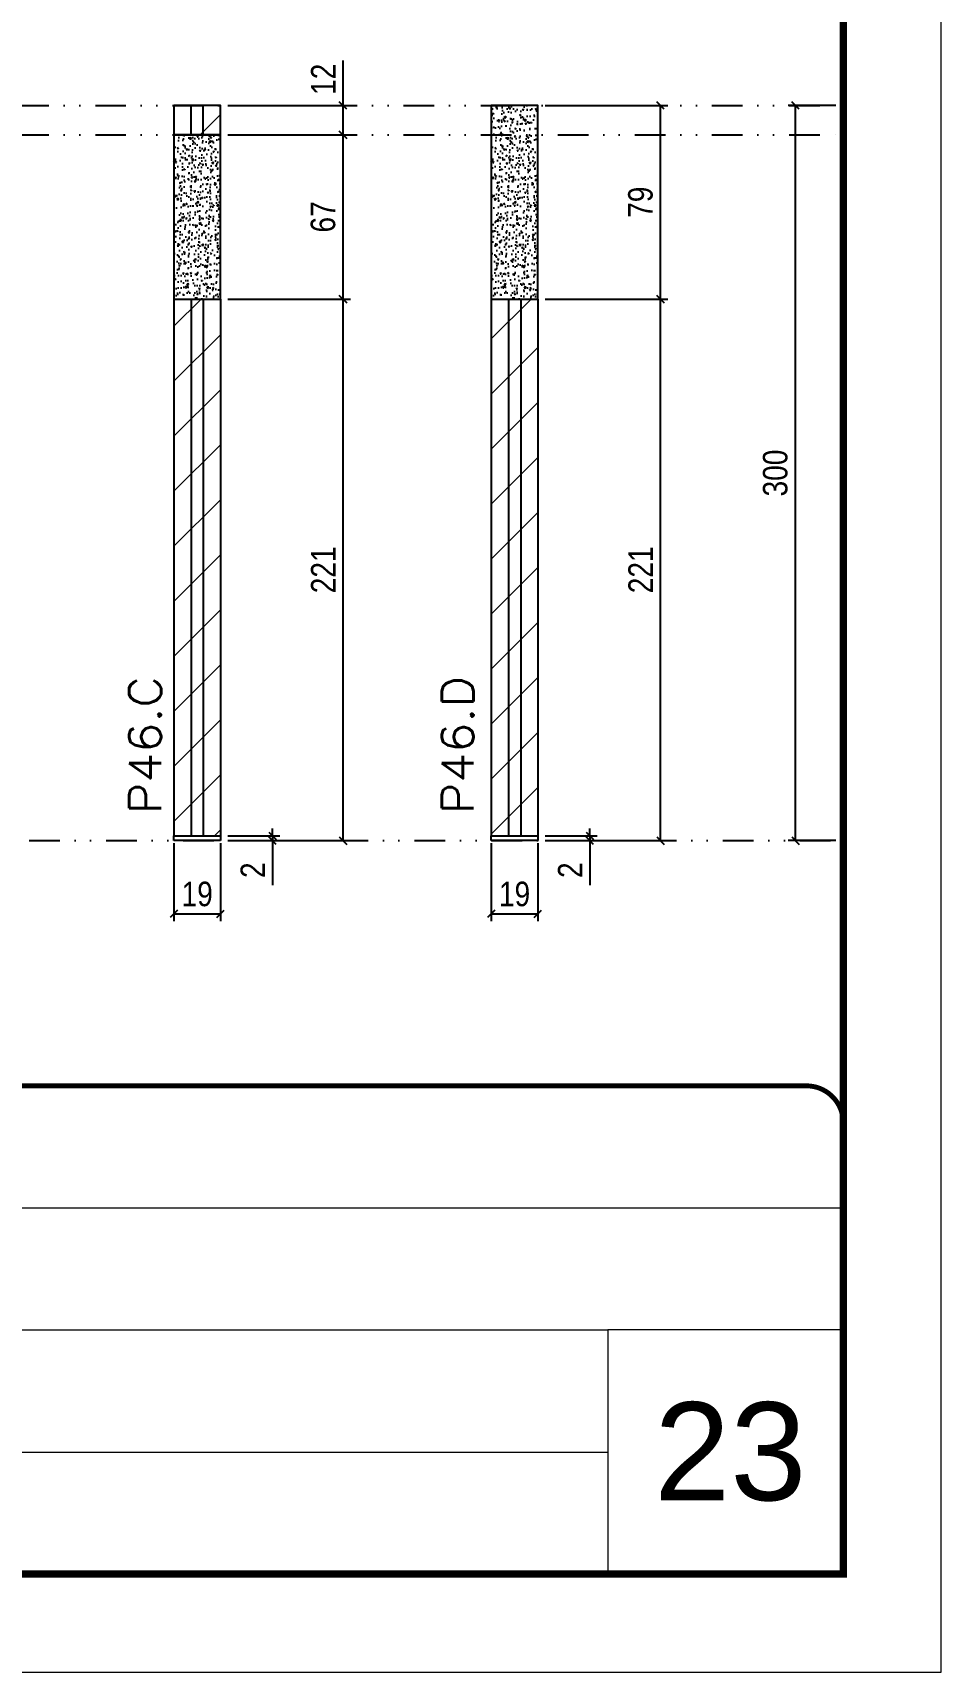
# Model space of a CAD drawing. Extents: x 14400 to 20667, y -21631 to 6985.
# Drawn here: x 18711 to 19082, y 192 to 861 of the extents above; entities that cross this region are included whole.
import ezdxf

# ---------------------------------------------------------------- set-up
doc = ezdxf.new("R2010")
doc.units = 0
for name, pattern in [('CONTINUO', [0]), ('DASHED', [0.75, 0.5, -0.25]), ('DIVIDE2', [0.625, 0.25, -0.125, 0, -0.125, 0, -0.125])]:
    doc.linetypes.add(name, pattern=pattern)
for name, color, linetype, lineweight in [('CARIMBO', 255, 'Continuous', 9), ('Folhas', 255, 'Continuous', 9), ('Hachura', 251, 'Continuous', 9), ('SARRAFO DE PRESSAO', 251, 'DASHED', 9), ('Texto Seção', 7, 'Continuous', 15)]:
    doc.layers.add(name, color=color, linetype=linetype, lineweight=lineweight)
for name, color, linetype in [('COTA', 241, 'Continuous'), ('Nível', 160, 'Continuous'), ('Painéis', 200, 'Continuous'), ('SARR_2.2x7', 40, 'Continuous')]:
    doc.layers.add(name, color=color, linetype=linetype)
doc.styles.add('ARIAL', font='arial.ttf')
doc.styles.add('COTA TECNICA', font='techl___.ttf', dxfattribs={"height": 10})
doc.styles.add('COTA TECNICA-50', font='techl___.ttf', dxfattribs={"height": 10})
doc.styles.add('REGUA-120', font='ROMANS.shx', dxfattribs={"height": 15})
doc.dimstyles.new('COTA PAINEL-50', dxfattribs={"dimtxt": 10, "dimasz": 3, "dimexe": 3, "dimexo": 3, "dimgap": 3, "dimtad": 1, "dimdec": 1, "dimzin": 12, "dimdsep": 46, "dimtxsty": 'COTA TECNICA-50', "dimblk1": 'OBLIQUE', "dimblk2": 'OBLIQUE', "dimsah": 1, "dimcen": 0.9, "dimclrd": 4, "dimclre": 4, "dimclrt": 240, "dimadec": 1, "dimazin": 3, "dimtfac": 1, "dimtdec": 1, "dimtmove": 0, "dimatfit": 3, "dimfxl": 1, "dimtolj": 1, "dimtzin": 12, "dimarcsym": 0})
doc.dimstyles.new('PAINEL', dxfattribs={"dimtxt": 10, "dimasz": 3, "dimexe": 3, "dimexo": 3, "dimgap": 3, "dimtad": 1, "dimdec": 1, "dimzin": 12, "dimdsep": 46, "dimtxsty": 'COTA TECNICA', "dimblk1": 'OBLIQUE', "dimblk2": 'OBLIQUE', "dimsah": 1, "dimcen": 0.9, "dimclrd": 4, "dimclre": 4, "dimclrt": 240, "dimadec": 1, "dimazin": 3, "dimtfac": 1, "dimtdec": 1, "dimtmove": 0, "dimatfit": 3, "dimfxl": 1, "dimtolj": 1, "dimtzin": 12, "dimarcsym": 0})

# ---------------------------------------------------------------- blocks, each defined once
blk = doc.blocks.new('9999999999')
at = {"color": 30, "linetype": 'CONTINUO'}
for p, q in [((98564.56, 34379.64), (99583.98, 34379.64)), ((98564.56, 34329.83), (99487.98, 34329.83)), ((99583.98, 34329.83), (99487.98, 34329.83)), ((99487.98, 34329.83), (99487.98, 34230.21)), ((98564.56, 34280.02), (99487.98, 34280.02))]:
    blk.add_line(p, q, dxfattribs=at)
at = {"color": 30, "linetype": 'CONTINUO', "const_width": 2}
blk.add_lwpolyline([(99583.98, 34230.21), (99583.98, 34414.45, 0.414214), (99568.98, 34429.45), (98228.98, 34429.45, 0.414214), (98213.98, 34414.45), (98213.98, 34245.21, 0.414214), (98228.98, 34230.21), (99583.98, 34230.21)], format="xyb", dxfattribs=at)
at = {"layer": 'Folhas'}
blk.add_lwpolyline([(98138.98, 34190.21), (99623.98, 34190.21), (99623.98, 35240.21), (98138.98, 35240.21)], close=True, dxfattribs=at)
at = {"layer": 'Folhas', "color": 30, "const_width": 3}
blk.add_lwpolyline([(98213.98, 34230.21), (99583.98, 34230.21), (99583.98, 35200.21), (98213.98, 35200.21)], close=True, dxfattribs=at)
blk = doc.blocks.new('_Oblique')
at = {"color": 0, "linetype": 'ByBlock', "lineweight": -2}
blk.add_line((-0.5, -0.5), (0.5, 0.5), dxfattribs=at)
blk = doc.blocks.new('*D997')
at = {"layer": 'COTA', "color": 4, "lineweight": -2, "transparency": 16777216}
for p, q in [((19038.97, 831.13), (19019.51, 831.13)), ((19022.51, 531.13), (19022.51, 831.13)), ((19038.97, 531.13), (19019.51, 531.13))]:
    blk.add_line(p, q, dxfattribs=at)
at = {"layer": 'Defpoints', "color": 0, "transparency": 16777216}
for p in [(19022.51, 831.13), (19041.97, 831.13), (19041.97, 531.13)]:
    blk.add_point(p, dxfattribs=at)
at = {"layer": 'COTA', "color": 4, "lineweight": -2, "transparency": 16777216, "xscale": 3, "yscale": 3, "zscale": 3}
for p, rotation in [((19022.51, 831.13), 90), ((19022.51, 531.13), 270)]:
    blk.add_blockref('_Oblique', p, dxfattribs=dict(at, rotation=rotation))
at = {"layer": 'COTA', "color": 240, "transparency": 16777216, "insert": (19014.29, 681.13), "char_height": 10, "attachment_point": 5, "rotation": 90, "style": 'COTA TECNICA'}
blk.add_mtext('\\A1;300', dxfattribs=at)
blk = doc.blocks.new('*D1277')
at = {"layer": 'COTA', "color": 4, "lineweight": -2, "transparency": 16777216}
for p, q in [((18768.89, 530.13), (18768.89, 498.24)), ((18787.89, 530.13), (18787.89, 498.24)), ((18768.89, 501.24), (18787.89, 501.24))]:
    blk.add_line(p, q, dxfattribs=at)
at = {"layer": 'Defpoints', "color": 0, "transparency": 16777216}
for p in [(18768.89, 533.13), (18787.89, 533.13), (18787.89, 501.24)]:
    blk.add_point(p, dxfattribs=at)
at = {"layer": 'COTA', "color": 4, "lineweight": -2, "transparency": 16777216, "xscale": 3, "yscale": 3, "zscale": 3, "rotation": 180}
blk.add_blockref('_Oblique', (18768.89, 501.24), dxfattribs=at)
at = {"layer": 'COTA', "color": 4, "lineweight": -2, "transparency": 16777216, "xscale": 3, "yscale": 3, "zscale": 3}
blk.add_blockref('_Oblique', (18787.89, 501.24), dxfattribs=at)
at = {"layer": 'COTA', "color": 240, "transparency": 16777216, "insert": (18778.39, 509.33), "char_height": 10, "attachment_point": 5, "style": 'COTA TECNICA'}
blk.add_mtext('\\A1;19', dxfattribs=at)
blk = doc.blocks.new('*D1278')
at = {"layer": 'COTA', "color": 4, "lineweight": -2, "transparency": 16777216}
for p, q in [((18809.08, 533.13), (18809.08, 536.13)), ((18790.89, 533.13), (18812.08, 533.13)), ((18790.89, 531.13), (18812.08, 531.13)), ((18809.08, 533.13), (18809.08, 531.13)), ((18809.08, 531.13), (18809.08, 513.02))]:
    blk.add_line(p, q, dxfattribs=at)
at = {"layer": 'Defpoints', "color": 0, "transparency": 16777216}
for p in [(18787.89, 533.13), (18787.89, 531.13), (18809.08, 533.13)]:
    blk.add_point(p, dxfattribs=at)
at = {"layer": 'COTA', "color": 4, "lineweight": -2, "transparency": 16777216, "xscale": 3, "yscale": 3, "zscale": 3}
for p, rotation in [((18809.08, 533.13), 270), ((18809.08, 531.13), 90)]:
    blk.add_blockref('_Oblique', p, dxfattribs=dict(at, rotation=rotation))
at = {"layer": 'COTA', "color": 240, "transparency": 16777216, "insert": (18801.08, 519.08), "char_height": 10, "attachment_point": 5, "rotation": 90, "style": 'COTA TECNICA-50'}
blk.add_mtext('\\A1;2', dxfattribs=at)
blk = doc.blocks.new('*D1279')
at = {"layer": 'COTA', "color": 4, "lineweight": -2, "transparency": 16777216}
for p, q in [((18790.89, 752.13), (18840.88, 752.13)), ((18837.88, 531.13), (18837.88, 752.13)), ((18790.89, 531.13), (18840.88, 531.13))]:
    blk.add_line(p, q, dxfattribs=at)
at = {"layer": 'Defpoints', "color": 0, "transparency": 16777216}
for p in [(18787.89, 752.13), (18837.88, 752.13), (18787.89, 531.13)]:
    blk.add_point(p, dxfattribs=at)
at = {"layer": 'COTA', "color": 4, "lineweight": -2, "transparency": 16777216, "xscale": 3, "yscale": 3, "zscale": 3}
for p, rotation in [((18837.88, 752.13), 90), ((18837.88, 531.13), 270)]:
    blk.add_blockref('_Oblique', p, dxfattribs=dict(at, rotation=rotation))
at = {"layer": 'COTA', "color": 240, "transparency": 16777216, "insert": (18829.82, 641.63), "char_height": 10, "attachment_point": 5, "rotation": 90, "style": 'COTA TECNICA-50'}
blk.add_mtext('\\A1;221', dxfattribs=at)
blk = doc.blocks.new('*D1280')
at = {"layer": 'COTA', "color": 4, "lineweight": -2, "transparency": 16777216}
for p, q in [((18790.89, 819.13), (18840.88, 819.13)), ((18837.88, 752.13), (18837.88, 819.13)), ((18790.89, 752.13), (18840.88, 752.13))]:
    blk.add_line(p, q, dxfattribs=at)
at = {"layer": 'Defpoints', "color": 0, "transparency": 16777216}
for p in [(18787.89, 819.13), (18837.88, 819.13), (18787.89, 752.13)]:
    blk.add_point(p, dxfattribs=at)
at = {"layer": 'COTA', "color": 4, "lineweight": -2, "transparency": 16777216, "xscale": 3, "yscale": 3, "zscale": 3}
for p, rotation in [((18837.88, 819.13), 90), ((18837.88, 752.13), 270)]:
    blk.add_blockref('_Oblique', p, dxfattribs=dict(at, rotation=rotation))
at = {"layer": 'COTA', "color": 240, "transparency": 16777216, "insert": (18829.77, 785.63), "char_height": 10, "attachment_point": 5, "rotation": 90, "style": 'COTA TECNICA'}
blk.add_mtext('\\A1;67', dxfattribs=at)
blk = doc.blocks.new('*D1281')
at = {"layer": 'COTA', "color": 4, "lineweight": -2, "transparency": 16777216}
for p, q in [((18837.88, 831.13), (18837.88, 849.45)), ((18790.89, 831.13), (18840.88, 831.13)), ((18837.88, 819.13), (18837.88, 831.13)), ((18790.89, 819.13), (18840.88, 819.13))]:
    blk.add_line(p, q, dxfattribs=at)
at = {"layer": 'Defpoints', "color": 0, "transparency": 16777216}
for p in [(18787.89, 831.13), (18837.88, 831.13), (18787.89, 819.13)]:
    blk.add_point(p, dxfattribs=at)
at = {"layer": 'COTA', "color": 4, "lineweight": -2, "transparency": 16777216, "xscale": 3, "yscale": 3, "zscale": 3}
for p, rotation in [((18837.88, 831.13), 90), ((18837.88, 819.13), 270)]:
    blk.add_blockref('_Oblique', p, dxfattribs=dict(at, rotation=rotation))
at = {"layer": 'COTA', "color": 240, "transparency": 16777216, "insert": (18829.82, 841.79), "char_height": 10, "attachment_point": 5, "rotation": 90, "style": 'COTA TECNICA'}
blk.add_mtext('\\A1;12', dxfattribs=at)
blk = doc.blocks.new('*D1282')
at = {"layer": 'COTA', "color": 4, "lineweight": -2, "transparency": 16777216}
for p, q in [((18898.39, 530.13), (18898.39, 498.24)), ((18917.39, 530.13), (18917.39, 498.24)), ((18898.39, 501.24), (18917.39, 501.24))]:
    blk.add_line(p, q, dxfattribs=at)
at = {"layer": 'Defpoints', "color": 0, "transparency": 16777216}
for p in [(18898.39, 533.13), (18917.39, 533.13), (18917.39, 501.24)]:
    blk.add_point(p, dxfattribs=at)
at = {"layer": 'COTA', "color": 4, "lineweight": -2, "transparency": 16777216, "xscale": 3, "yscale": 3, "zscale": 3, "rotation": 180}
blk.add_blockref('_Oblique', (18898.39, 501.24), dxfattribs=at)
at = {"layer": 'COTA', "color": 4, "lineweight": -2, "transparency": 16777216, "xscale": 3, "yscale": 3, "zscale": 3}
blk.add_blockref('_Oblique', (18917.39, 501.24), dxfattribs=at)
at = {"layer": 'COTA', "color": 240, "transparency": 16777216, "insert": (18907.89, 509.33), "char_height": 10, "attachment_point": 5, "style": 'COTA TECNICA'}
blk.add_mtext('\\A1;19', dxfattribs=at)
blk = doc.blocks.new('*D1283')
at = {"layer": 'COTA', "color": 4, "lineweight": -2, "transparency": 16777216}
for p, q in [((18938.59, 533.13), (18938.59, 536.13)), ((18920.39, 533.13), (18941.59, 533.13)), ((18920.39, 531.13), (18941.59, 531.13)), ((18938.59, 533.13), (18938.59, 531.13)), ((18938.59, 531.13), (18938.59, 513.02))]:
    blk.add_line(p, q, dxfattribs=at)
at = {"layer": 'Defpoints', "color": 0, "transparency": 16777216}
for p in [(18917.39, 533.13), (18917.39, 531.13), (18938.59, 533.13)]:
    blk.add_point(p, dxfattribs=at)
at = {"layer": 'COTA', "color": 4, "lineweight": -2, "transparency": 16777216, "xscale": 3, "yscale": 3, "zscale": 3}
for p, rotation in [((18938.59, 533.13), 270), ((18938.59, 531.13), 90)]:
    blk.add_blockref('_Oblique', p, dxfattribs=dict(at, rotation=rotation))
at = {"layer": 'COTA', "color": 240, "transparency": 16777216, "insert": (18930.59, 519.08), "char_height": 10, "attachment_point": 5, "rotation": 90, "style": 'COTA TECNICA-50'}
blk.add_mtext('\\A1;2', dxfattribs=at)
blk = doc.blocks.new('*D1284')
at = {"layer": 'COTA', "color": 4, "lineweight": -2, "transparency": 16777216}
for p, q in [((18920.39, 752.13), (18970.38, 752.13)), ((18967.38, 531.13), (18967.38, 752.13)), ((18920.39, 531.13), (18970.38, 531.13))]:
    blk.add_line(p, q, dxfattribs=at)
at = {"layer": 'Defpoints', "color": 0, "transparency": 16777216}
for p in [(18917.39, 752.13), (18967.38, 752.13), (18917.39, 531.13)]:
    blk.add_point(p, dxfattribs=at)
at = {"layer": 'COTA', "color": 4, "lineweight": -2, "transparency": 16777216, "xscale": 3, "yscale": 3, "zscale": 3}
for p, rotation in [((18967.38, 752.13), 90), ((18967.38, 531.13), 270)]:
    blk.add_blockref('_Oblique', p, dxfattribs=dict(at, rotation=rotation))
at = {"layer": 'COTA', "color": 240, "transparency": 16777216, "insert": (18959.32, 641.63), "char_height": 10, "attachment_point": 5, "rotation": 90, "style": 'COTA TECNICA-50'}
blk.add_mtext('\\A1;221', dxfattribs=at)
blk = doc.blocks.new('*D1285')
at = {"layer": 'COTA', "color": 4, "lineweight": -2, "transparency": 16777216}
for p, q in [((18920.39, 831.13), (18970.38, 831.13)), ((18967.38, 752.13), (18967.38, 831.13)), ((18920.39, 752.13), (18970.38, 752.13))]:
    blk.add_line(p, q, dxfattribs=at)
at = {"layer": 'Defpoints', "color": 0, "transparency": 16777216}
for p in [(18917.39, 831.13), (18967.38, 831.13), (18917.39, 752.13)]:
    blk.add_point(p, dxfattribs=at)
at = {"layer": 'COTA', "color": 4, "lineweight": -2, "transparency": 16777216, "xscale": 3, "yscale": 3, "zscale": 3}
for p, rotation in [((18967.38, 831.13), 90), ((18967.38, 752.13), 270)]:
    blk.add_blockref('_Oblique', p, dxfattribs=dict(at, rotation=rotation))
at = {"layer": 'COTA', "color": 240, "transparency": 16777216, "insert": (18959.28, 791.63), "char_height": 10, "attachment_point": 5, "rotation": 90, "style": 'COTA TECNICA'}
blk.add_mtext('\\A1;79', dxfattribs=at)

msp = doc.modelspace()

# ---------------------------------------------------------------- hatches: boundary and pattern name
at = {"layer": 'COTA'}
h = msp.add_hatch(dxfattribs=at)
h.set_pattern_fill('AR-CONC', color=256, scale=0.03)
h.set_pattern_definition([(50, (158.3386, -3473.7253), (5.4655401, -0.4781726), [0.5715, -6.2865]), (355, (158.3386, -3473.7253), (-1.0573026, 5.7317054), [0.4572, -5.0292175]), (100.451445, (158.794, -3473.765), (4.4082374, 5.2535326), [0.4857003, -5.3427073]), (46.1842, (158.3386, -3472.201), (8.1323712, -1.2612698), [0.85725, -9.42975]), (96.635558, (159.016, -3472.3064), (7.122124, 7.4227837), [0.7285507, -8.0140682]), (351.18415, (158.339, -3472.201), (7.122124, 7.4227837), [0.685799, -7.543792]), (21, (159.1006, -3472.5823), (4.5484317, -3.0679559), [0.5715, -6.2865]), (326, (159.1006, -3472.5823), (1.8540609, 5.525639), [0.4572, -5.0292]), (71.451445, (159.4796, -3472.838), (6.4024926, 2.457683), [0.4857003, -5.3426981]), (37.5, (158.3386, -3473.7253), (0.0926581, 2.53665117), [0, -4.96824, 0, -5.1054, 0, -5.04825]), (7.5, (158.3386, -3473.7253), (2.00458988, 3.00541724), [0, -2.91084, 0, -4.85394, 0, -1.92405]), (327.5, (156.6393, -3473.7253), (4.06771786, -0.17186232), [0, -1.905, 0, -5.9436, 0, -7.8867]), (317.5, (155.8773, -3473.7253), (4.44387544, 0.7627947), [0, -2.4765, 0, -3.94716, 0, -5.6007])])
h.paths.add_polyline_path([(18917.39, 831.13), (18898.39, 831.13), (18898.39, 752.13), (18917.39, 752.13)])
h = msp.add_hatch(dxfattribs=at)
h.set_pattern_fill('AR-CONC', color=256, scale=0.03)
h.set_pattern_definition([(50, (28.832, -3473.7253), (5.4655401, -0.4781726), [0.5715, -6.2865]), (355, (28.832, -3473.7253), (-1.0573026, 5.7317054), [0.4572, -5.0292175]), (100.451445, (29.2877, -3473.765), (4.4082374, 5.2535326), [0.4857003, -5.3427073]), (46.1842, (28.832, -3472.201), (8.1323712, -1.2612698), [0.85725, -9.42975]), (96.635558, (29.51, -3472.3064), (7.122124, 7.4227837), [0.7285507, -8.0140682]), (351.18415, (28.832, -3472.201), (7.122124, 7.4227837), [0.685799, -7.543792]), (21, (29.594, -3472.5823), (4.5484317, -3.0679559), [0.5715, -6.2865]), (326, (29.594, -3472.5823), (1.8540609, 5.525639), [0.4572, -5.0292]), (71.451445, (29.973, -3472.838), (6.4024926, 2.457683), [0.4857003, -5.3426981]), (37.5, (28.8322, -3473.7253), (0.0926581, 2.53665117), [0, -4.96824, 0, -5.1054, 0, -5.04825]), (7.5, (28.8322, -3473.7253), (2.00458988, 3.00541724), [0, -2.91084, 0, -4.85394, 0, -1.92405]), (327.5, (27.133, -3473.7253), (4.06771786, -0.17186232), [0, -1.905, 0, -5.9436, 0, -7.8867]), (317.5, (26.371, -3473.7253), (4.44387544, 0.7627947), [0, -2.4765, 0, -3.94716, 0, -5.6007])])
h.paths.add_polyline_path([(18787.89, 819.13), (18768.89, 819.13), (18768.89, 752.13), (18787.89, 752.13)])
at = {"layer": 'Hachura', "linetype": 'ByBlock'}
h = msp.add_hatch(dxfattribs=at)
h.set_pattern_fill('ANSI31', color=256, scale=5)
h.paths.add_polyline_path([(18787.89, 831.13), (18768.89, 831.13), (18768.89, 819.13), (18787.89, 819.13)])
h.paths.add_polyline_path([(18787.89, 752.13), (18768.89, 752.13), (18768.89, 533.13), (18787.89, 533.13)])
h.paths.add_polyline_path([(18917.39, 752.13), (18898.39, 752.13), (18898.39, 533.13), (18917.39, 533.13)])

# ---------------------------------------------------------------- linework, layer by layer
at = {"layer": 'COTA'}
for points in [[(18898.39, 752.13), (18917.39, 752.13), (18917.39, 831.13), (18898.39, 831.13)], [(18768.89, 752.13), (18787.89, 752.13), (18787.89, 819.13), (18768.89, 819.13)]]:
    msp.add_lwpolyline(points, close=True, dxfattribs=at)
at = {"layer": 'Nível', "color": 4, "linetype": 'DIVIDE2', "ltscale": 50}
for p, q in [((18139.28, 831.13), (19041.97, 831.13)), ((18139.28, 819.13), (19041.97, 819.13)), ((17671.97, 531.13), (19041.97, 531.13))]:
    msp.add_line(p, q, dxfattribs=at)
at = {"layer": 'Painéis'}
for p, q in [((18768.89, 752.13), (18768.89, 533.13)), ((18768.89, 752.13), (18787.89, 752.13)), ((18787.89, 752.13), (18787.89, 533.13)), ((18898.39, 752.13), (18898.39, 533.13)), ((18898.39, 752.13), (18917.39, 752.13)), ((18917.39, 752.13), (18917.39, 533.13)), ((18768.89, 533.13), (18787.89, 533.13)), ((18768.89, 531.13), (18768.89, 533.13)), ((18787.89, 531.13), (18768.89, 531.13)), ((18787.89, 533.13), (18787.89, 531.13)), ((18898.39, 533.13), (18917.39, 533.13)), ((18898.39, 531.13), (18898.39, 533.13)), ((18917.39, 531.13), (18898.39, 531.13)), ((18917.39, 533.13), (18917.39, 531.13))]:
    msp.add_line(p, q, dxfattribs=at)
msp.add_lwpolyline([(18768.89, 819.13), (18787.89, 819.13), (18787.89, 831.13), (18768.89, 831.13)], close=True, dxfattribs=at)
at = {"layer": 'SARR_2.2x7'}
for p, q in [((18775.89, 819.13), (18775.89, 831.13)), ((18780.89, 819.13), (18780.89, 831.13)), ((18775.89, 752.13), (18775.89, 533.13)), ((18780.89, 752.13), (18780.89, 533.13)), ((18905.39, 752.13), (18905.39, 533.13)), ((18910.39, 752.13), (18910.39, 533.13))]:
    msp.add_line(p, q, dxfattribs=at)

# ---------------------------------------------------------------- block references
at = {"layer": 'SARRAFO DE PRESSAO', "color": 6, "linetype": 'ByBlock'}
msp.add_blockref('9999999999', (-80542.01, -33998.35), dxfattribs=at)

# ---------------------------------------------------------------- texts
at = {"layer": 'CARIMBO', "style": 'ARIAL'}
msp.add_text('23', height=40, dxfattribs=at).set_placement((18964.83, 262))
at = {"layer": 'Texto Seção', "style": 'REGUA-120', "width": 1.1}
for s, p in [('P46.C', (18763.62, 541.9)), ('P46.D', (18891.14, 541.9))]:
    msp.add_text(s, height=13, rotation=90, dxfattribs=at).set_placement(p)

# ---------------------------------------------------------------- dimensions: what is measured, and where the dimension line sits
at = {"layer": 'COTA'}
for base, p1, p2, dimstyle, picture, middle in [((18837.88, 831.13), (18787.89, 819.13), (18787.89, 831.13), 'PAINEL', '*D1281', (18829.82, 841.79)), ((18967.38, 831.13), (18917.39, 752.13), (18917.39, 831.13), 'PAINEL', '*D1285', (18959.28, 791.63)), ((19022.51, 831.13), (19041.97, 531.13), (19041.97, 831.13), 'PAINEL', '*D997', (19014.29, 681.13)), ((18837.88, 819.13), (18787.89, 752.13), (18787.89, 819.13), 'PAINEL', '*D1280', (18829.77, 785.63)), ((18837.88, 752.13), (18787.89, 531.13), (18787.89, 752.13), 'COTA PAINEL-50', '*D1279', (18829.82, 641.63)), ((18967.38, 752.13), (18917.39, 531.13), (18917.39, 752.13), 'COTA PAINEL-50', '*D1284', (18959.32, 641.63))]:
    dim = msp.add_linear_dim(base=base, p1=p1, p2=p2, angle=90, dimstyle=dimstyle, dxfattribs=at)
    dim.commit()
    dim.dimension.update_dxf_attribs({"geometry": picture, "text_midpoint": middle})
for base, p1, p2, picture, middle in [((18809.08, 533.13), (18787.89, 531.13), (18787.89, 533.13), '*D1278', (18809.08, 519.08)), ((18938.59, 533.13), (18917.39, 531.13), (18917.39, 533.13), '*D1283', (18938.59, 519.08))]:
    dim = msp.add_linear_dim(base=base, p1=p1, p2=p2, angle=90, dimstyle='COTA PAINEL-50', dxfattribs=at)
    dim.commit()
    dim.dimension.update_dxf_attribs({"geometry": picture, "text_midpoint": middle, "dimtype": 160})
for base, p1, p2, picture, middle in [((18787.89, 501.24), (18768.89, 533.13), (18787.89, 533.13), '*D1277', (18778.39, 509.33)), ((18917.39, 501.24), (18898.39, 533.13), (18917.39, 533.13), '*D1282', (18907.89, 509.33))]:
    dim = msp.add_linear_dim(base=base, p1=p1, p2=p2, dimstyle='PAINEL', override={"dimarcsym": 2}, dxfattribs=at)
    dim.commit()
    dim.dimension.update_dxf_attribs({"geometry": picture, "text_midpoint": middle})

doc.saveas('drawing.dxf')
